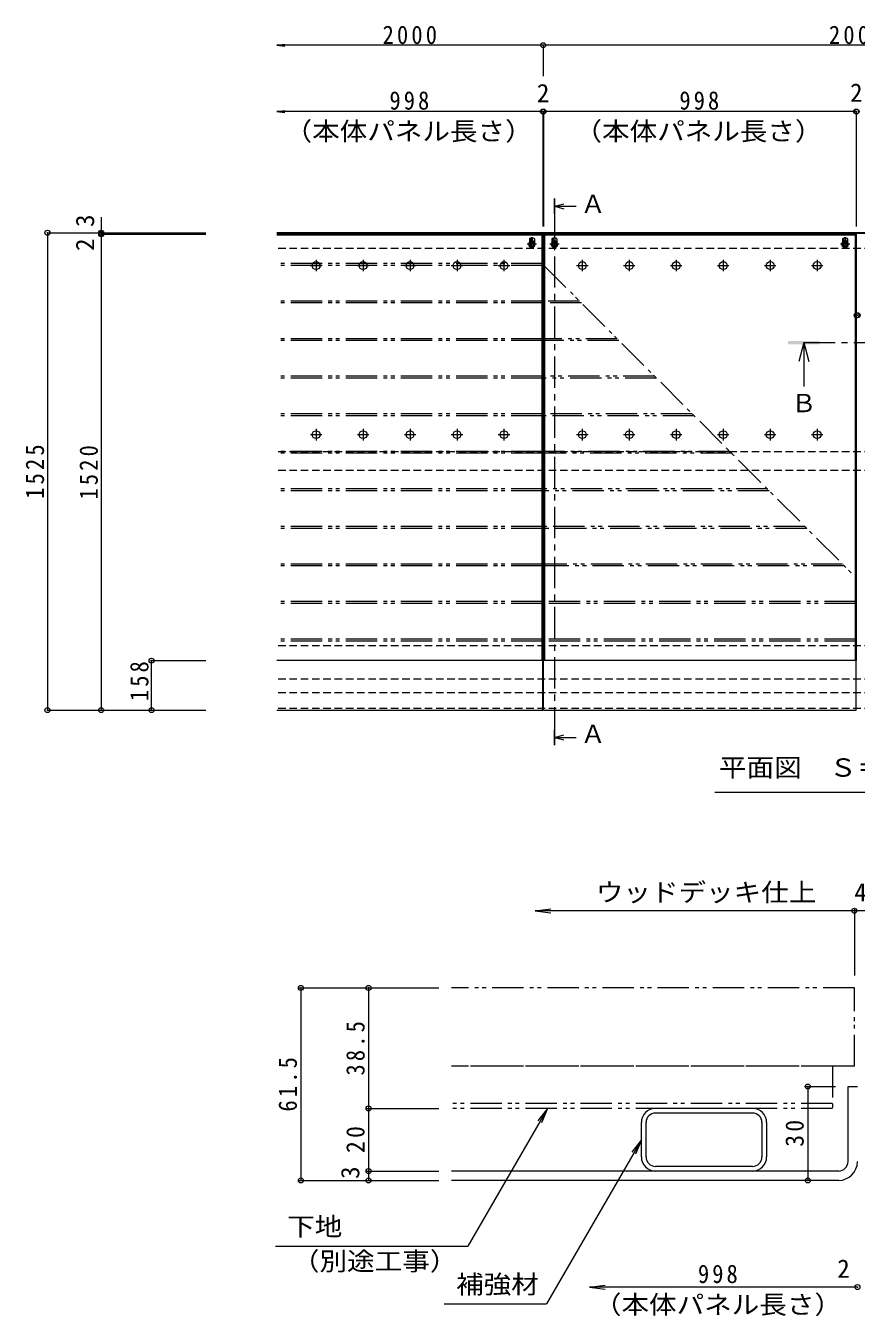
# Model space of a CAD drawing. Units: millimetres on the paper, with parts at other scales. Extents: x -259 to 271, y -195 to 192.
# Drawn here: x -215.7 to -83.1, y -13.9 to 192.1 of the extents above; entities that cross this region are included whole.
import ezdxf
from ezdxf.enums import TextEntityAlignment as Align

# ---------------------------------------------------------------- set-up
doc = ezdxf.new("R2010")
doc.units = ezdxf.units.MM
doc.header["$PDMODE"] = 32
doc.header["$PDSIZE"] = 0.8
for name, pattern in [('CHAIN1', [8, 5, -1, 1, -1]), ('DASHED1', [1.8, 1.2, -0.6]), ('DOUBLE_CHAIN1', [8.8, 5, -1, 0.6, -0.6, 0.6, -1])]:
    doc.linetypes.add(name, pattern=pattern)
for name, color, linetype, lineweight in [('3-1_4-3', 2, 'Continuous', 9), ('3-2_45-102', 3, 'Continuous', 9), ('3-4_45-910', 7, 'Continuous', 9), ('3-5_56-102', 7, 'Continuous', 9), ('3-8__J_POINT', 1, 'DOUBLE_CHAIN1', 5), ('E-2', 3, 'Continuous', 9), ('E-4', 7, 'Continuous', 9), ('E-5', 7, 'Continuous', 9), ('E-7', 5, 'Continuous', 5), ('E-8', 1, 'DOUBLE_CHAIN1', 5), ('E-9', 6, 'DOUBLE_CHAIN1', 5)]:
    doc.layers.add(name, color=color, linetype=linetype, lineweight=lineweight)
doc.styles.add('ＭＳ ゴシック', font='')
doc.styles.get('ＭＳ ゴシック').set_extended_font_data('MS Gothic')

msp = doc.modelspace()

# ---------------------------------------------------------------- linework, layer by layer
at = {"layer": '3-1_4-3'}
for p, q in [((9.418, 159.107), (-175.582, 159.107)), ((9.418, 158.957), (-175.582, 158.957))]:
    msp.add_line(p, q, dxfattribs=at)
at = {"layer": '3-1_4-3', "linetype": 'CHAIN1'}
for p, q in [((-134.131, 157.257), (-135.612, 157.257)), ((-134.882, 156.532), (-134.882, 157.903)), ((-130.531, 157.257), (-132.012, 157.257)), ((-131.282, 156.532), (-131.282, 157.903)), ((-84.131, 157.257), (-85.612, 157.257)), ((-84.882, 156.532), (-84.882, 157.903))]:
    msp.add_line(p, q, dxfattribs=at)
at = {"layer": '3-1_4-3', "color": 6, "linetype": 'DASHED1', "lineweight": 5}
for p, q in [((-134.757, 158.287), (-135.007, 158.287)), ((-135.007, 157.557), (-135.007, 157.731)), ((-134.757, 157.557), (-135.007, 157.557)), ((-134.757, 157.557), (-134.757, 157.731)), ((-131.157, 158.287), (-131.407, 158.287)), ((-131.407, 157.557), (-131.407, 157.731)), ((-131.157, 157.557), (-131.407, 157.557)), ((-131.157, 157.557), (-131.157, 157.731)), ((-84.757, 158.287), (-85.007, 158.287)), ((-85.007, 157.557), (-85.007, 157.731)), ((-84.757, 157.557), (-85.007, 157.557)), ((-84.757, 157.557), (-84.757, 157.731))]:
    msp.add_line(p, q, dxfattribs=at)
at = {"layer": '3-1_4-3', "color": 6, "lineweight": 5}
for p, q in [((-135.007, 157.731), (-135.007, 158.287)), ((-134.757, 157.731), (-134.757, 158.287)), ((-131.407, 157.731), (-131.407, 158.287)), ((-131.157, 157.731), (-131.157, 158.287)), ((-85.007, 157.731), (-85.007, 158.287)), ((-84.757, 157.731), (-84.757, 158.287))]:
    msp.add_line(p, q, dxfattribs=at)
at = {"layer": '3-1_4-3', "linetype": 'DASHED1'}
for p, q in [((9.418, 156.607), (-175.582, 156.607)), ((9.418, 124.107), (-175.582, 124.107)), ((9.418, 121.107), (-175.582, 121.107)), ((9.418, 93.107), (-175.582, 93.107)), ((9.418, 87.813), (-175.582, 87.813)), ((9.418, 85.608), (-175.582, 85.608)), ((9.418, 83.108), (-175.582, 83.108))]:
    msp.add_line(p, q, dxfattribs=at)
at = {"layer": '3-1_4-3'}
for points in [[(-135.156, 156.783), (-134.608, 156.783), (-134.334, 157.257), (-134.608, 157.731), (-135.156, 157.731), (-135.429, 157.257)], [(-131.556, 156.783), (-131.008, 156.783), (-130.734, 157.257), (-131.008, 157.731), (-131.556, 157.731), (-131.829, 157.257)], [(-85.156, 156.783), (-84.608, 156.783), (-84.334, 157.257), (-84.608, 157.731), (-85.156, 157.731), (-85.429, 157.257)]]:
    msp.add_lwpolyline(points, close=True, dxfattribs=at)
for centre, radius in [((-134.882, 157.257), 0.474), ((-134.882, 157.257), 0.343), ((-134.882, 157.257), 0.3), ((-131.282, 157.257), 0.474), ((-131.282, 157.257), 0.343), ((-131.282, 157.257), 0.3), ((-84.882, 157.257), 0.474), ((-84.882, 157.257), 0.343), ((-84.882, 157.257), 0.3)]:
    msp.add_circle(centre, radius, dxfattribs=at)
at = {"layer": '3-2_45-102'}
for p, q in [((-133.132, 158.857), (-175.582, 158.857)), ((-133.132, 158.707), (-175.582, 158.707)), ((-133.282, 158.707), (-133.282, 90.757)), ((-133.132, 158.857), (-133.132, 90.757)), ((-83.132, 158.707), (-133.032, 158.707)), ((-132.882, 158.707), (-132.882, 90.757)), ((-83.282, 158.707), (-83.282, 90.757)), ((-83.132, 158.857), (-83.132, 90.757)), ((-135.282, 158.111), (-135.282, 157.513)), ((-134.482, 158.108), (-134.482, 157.513)), ((-131.682, 158.111), (-131.682, 157.513)), ((-130.882, 158.108), (-130.882, 157.513)), ((-85.282, 158.111), (-85.282, 157.513)), ((-84.482, 158.108), (-84.482, 157.513))]:
    msp.add_line(p, q, dxfattribs=at)
at = {"layer": '3-2_45-102', "linetype": 'DASHED1'}
for p, q in [((-135.282, 157.513), (-135.282, 157.212)), ((-134.482, 157.513), (-134.482, 157.212)), ((-131.682, 157.513), (-131.682, 157.212)), ((-130.882, 157.513), (-130.882, 157.212)), ((-85.282, 157.513), (-85.282, 157.212)), ((-84.482, 157.513), (-84.482, 157.212))]:
    msp.add_line(p, q, dxfattribs=at)
at = {"layer": '3-2_45-102', "linetype": 'CHAIN1'}
for p, q in [((-169.332, 154.769), (-169.332, 152.946)), ((-161.832, 154.769), (-161.832, 152.946)), ((-154.332, 154.769), (-154.332, 152.946)), ((-146.832, 154.769), (-146.832, 152.946)), ((-139.332, 154.769), (-139.332, 152.946)), ((-126.832, 154.769), (-126.832, 152.946)), ((-119.332, 154.769), (-119.332, 152.946)), ((-111.832, 154.769), (-111.832, 152.946)), ((-104.332, 154.769), (-104.332, 152.946)), ((-96.832, 154.769), (-96.832, 152.946)), ((-89.332, 154.769), (-89.332, 152.946)), ((-170.243, 153.857), (-168.42, 153.857)), ((-162.743, 153.857), (-160.92, 153.857)), ((-155.243, 153.857), (-153.42, 153.857)), ((-147.743, 153.857), (-145.92, 153.857)), ((-140.243, 153.857), (-138.42, 153.857)), ((-127.743, 153.857), (-125.92, 153.857)), ((-120.243, 153.857), (-118.42, 153.857)), ((-112.743, 153.857), (-110.92, 153.857)), ((-105.243, 153.857), (-103.42, 153.857)), ((-97.743, 153.857), (-95.92, 153.857)), ((-90.243, 153.857), (-88.42, 153.857)), ((-170.243, 126.857), (-168.42, 126.857)), ((-169.332, 127.769), (-169.332, 125.946)), ((-162.743, 126.857), (-160.92, 126.857)), ((-161.832, 127.769), (-161.832, 125.946)), ((-155.243, 126.857), (-153.42, 126.857)), ((-154.332, 127.769), (-154.332, 125.946)), ((-147.743, 126.857), (-145.92, 126.857)), ((-146.832, 127.769), (-146.832, 125.946)), ((-140.243, 126.857), (-138.42, 126.857)), ((-139.332, 127.769), (-139.332, 125.946)), ((-127.743, 126.857), (-125.92, 126.857)), ((-126.832, 127.769), (-126.832, 125.946)), ((-120.243, 126.857), (-118.42, 126.857)), ((-119.332, 127.769), (-119.332, 125.946)), ((-112.743, 126.857), (-110.92, 126.857)), ((-111.832, 127.769), (-111.832, 125.946)), ((-105.243, 126.857), (-103.42, 126.857)), ((-104.332, 127.769), (-104.332, 125.946)), ((-97.743, 126.857), (-95.92, 126.857)), ((-96.832, 127.769), (-96.832, 125.946)), ((-90.243, 126.857), (-88.42, 126.857)), ((-89.332, 127.769), (-89.332, 125.946))]:
    msp.add_line(p, q, dxfattribs=at)
at = {"layer": '3-2_45-102', "color": 4}
for p, q in [((-133.132, 90.757), (-175.582, 90.757)), ((-133.132, 82.857), (-133.132, 90.757)), ((-133.032, 82.857), (-133.032, 90.757)), ((-175.582, 82.857), (-133.132, 82.857)), ((-133.032, 82.857), (-83.132, 82.857))]:
    msp.add_line(p, q, dxfattribs=at)
at = {"layer": '3-2_45-102'}
msp.add_lwpolyline([(-83.132, 158.857), (-133.032, 158.857), (-133.032, 90.757)], dxfattribs=at)
at = {"layer": '3-2_45-102', "color": 4}
msp.add_lwpolyline([(-83.132, 82.857), (-83.132, 90.757), (-133.032, 90.757)], dxfattribs=at)
at = {"layer": '3-2_45-102'}
for centre in [(-169.332, 153.857), (-161.832, 153.857), (-154.332, 153.857), (-146.832, 153.857), (-139.332, 153.857), (-126.832, 153.857), (-119.332, 153.857), (-111.832, 153.857), (-104.332, 153.857), (-96.832, 153.857), (-89.332, 153.857), (-169.332, 126.857), (-161.832, 126.857), (-154.332, 126.857), (-146.832, 126.857), (-139.332, 126.857), (-126.832, 126.857), (-119.332, 126.857), (-111.832, 126.857), (-104.332, 126.857), (-96.832, 126.857), (-89.332, 126.857)]:
    msp.add_circle(centre, 0.625, dxfattribs=at)
for centre, radius, start, end in [((-135.182, 158.111), 0.1, 106.4784, 180), ((-134.887, 157.113), 1.14, 72.94622, 106.4784), ((-134.582, 158.108), 0.1, 0, 72.94622), ((-131.582, 158.111), 0.1, 106.4784, 180), ((-131.287, 157.113), 1.14, 72.94622, 106.4784), ((-130.982, 158.108), 0.1, 0, 72.94622), ((-85.182, 158.111), 0.1, 106.4784, 180), ((-84.887, 157.113), 1.14, 72.94622, 106.4784), ((-84.582, 158.108), 0.1, 0, 72.94622)]:
    msp.add_arc(centre, radius, start, end, dxfattribs=at)
at = {"layer": '3-2_45-102', "linetype": 'DASHED1'}
for centre in [(-134.882, 157.212), (-131.282, 157.212), (-84.882, 157.212)]:
    msp.add_arc(centre, 0.4, 180, 0, dxfattribs=at)
at = {"layer": '3-4_45-910'}
for p, q in [((-175.582, 189.049), (-174.342, 189.212)), ((-175.582, 189.049), (-174.342, 188.886)), ((-133.082, 189.049), (-175.582, 189.049)), ((-133.082, 189.049), (-133.082, 184.122)), ((-33.082, 189.049), (-133.082, 189.049)), ((-175.582, 178.46), (-174.342, 178.623)), ((-175.582, 178.46), (-174.342, 178.297)), ((-133.132, 178.46), (-175.582, 178.46)), ((-133.132, 178.46), (-133.132, 160.107)), ((-133.032, 178.46), (-133.132, 178.46)), ((-133.032, 178.46), (-133.032, 160.107)), ((-83.132, 178.46), (-133.032, 178.46)), ((-83.132, 178.46), (-83.132, 160.107)), ((-83.032, 178.46), (-83.132, 178.46)), ((-203.637, 161.568), (-203.637, 158.957)), ((-212.223, 159.107), (-186.914, 159.107)), ((-212.223, 159.107), (-212.223, 82.857)), ((-203.637, 158.957), (-203.637, 158.857)), ((-203.637, 158.957), (-186.914, 158.957)), ((-203.637, 158.857), (-186.914, 158.857)), ((-203.637, 158.857), (-203.637, 82.857)), ((-195.743, 90.757), (-186.914, 90.757)), ((-195.593, 90.757), (-186.914, 90.757)), ((-195.593, 82.857), (-195.593, 90.757)), ((-212.223, 82.857), (-186.914, 82.857)), ((-203.637, 82.857), (-186.914, 82.857))]:
    msp.add_line(p, q, dxfattribs=at)
for p in [(-133.082, 189.049), (-133.132, 178.46), (-133.032, 178.46), (-83.132, 178.46), (-83.032, 178.46), (-212.223, 159.107), (-203.637, 159.107), (-203.637, 158.957), (-203.637, 158.857), (-83.032, 145.914), (-82.882, 145.914), (-195.593, 90.757), (-212.223, 82.857), (-203.637, 82.857), (-195.593, 82.857)]:
    msp.add_point(p, dxfattribs=at)
at = {"layer": '3-5_56-102', "color": 4}
for p, q in [((-131.287, 163.331), (-129.787, 163.731)), ((-131.287, 163.331), (-129.787, 162.931)), ((-131.287, 163.331), (-127.787, 163.331)), ((-91.47, 141.552), (-92.27, 138.552)), ((-91.47, 141.552), (-91.47, 134.552)), ((-91.47, 141.552), (-90.67, 138.552)), ((-131.287, 78.502), (-129.787, 78.902)), ((-131.287, 78.502), (-127.787, 78.502)), ((-131.287, 78.502), (-129.787, 78.102))]:
    msp.add_line(p, q, dxfattribs=at)
at = {"layer": '3-5_56-102', "color": 4, "linetype": 'CHAIN1'}
for p, q in [((-131.287, 163.331), (-131.287, 78.502)), ((-91.47, 141.552), (-74.693, 141.552))]:
    msp.add_line(p, q, dxfattribs=at)
at = {"layer": '3-5_56-102'}
msp.add_line((-105.661, 69.772), (-60.502, 69.772), dxfattribs=at)
at = {"layer": '3-5_56-102', "color": 4}
for points in [[(-131.412, 162.081), (-131.162, 162.081), (-131.412, 164.581), (-131.162, 164.581)], [(-93.97, 141.302), (-88.97, 141.302), (-93.97, 141.802), (-88.97, 141.802)], [(-131.412, 77.252), (-131.162, 77.252), (-131.412, 79.752), (-131.162, 79.752)]]:
    msp.add_solid(points, dxfattribs=at)
at = {"layer": '3-8__J_POINT'}
for p, q in [((-133.182, 158.807), (-175.582, 158.807)), ((-133.182, 158.807), (-133.182, 154.182)), ((-132.982, 158.857), (-132.982, 154.182)), ((-83.182, 158.807), (-132.982, 158.807)), ((-133.182, 154.182), (-175.582, 154.182)), ((-133.182, 153.882), (-175.582, 153.882)), ((-133.182, 153.882), (-133.182, 148.182)), ((-132.982, 153.882), (-132.982, 148.182)), ((-132.982, 153.882), (-83.182, 104.082)), ((-133.182, 148.182), (-175.582, 148.182)), ((-133.182, 147.882), (-175.582, 147.882)), ((-133.182, 147.882), (-133.182, 142.182)), ((-127.282, 148.182), (-132.982, 148.182)), ((-132.982, 147.882), (-132.982, 142.182)), ((-126.982, 147.882), (-132.982, 147.882)), ((-133.182, 142.182), (-175.582, 142.182)), ((-133.182, 141.882), (-175.582, 141.882)), ((-133.182, 141.882), (-133.182, 136.182)), ((-121.282, 142.182), (-132.982, 142.182)), ((-132.982, 141.882), (-132.982, 136.182)), ((-120.982, 141.882), (-132.982, 141.882)), ((-133.182, 136.182), (-175.582, 136.182)), ((-115.282, 136.182), (-132.982, 136.182)), ((-133.182, 135.882), (-175.582, 135.882)), ((-133.182, 135.882), (-133.182, 124.182)), ((-132.982, 135.882), (-132.982, 130.182)), ((-114.982, 135.882), (-132.982, 135.882)), ((-133.182, 130.182), (-175.582, 130.182)), ((-133.182, 129.882), (-175.582, 129.882)), ((-109.282, 130.182), (-132.982, 130.182)), ((-132.982, 129.882), (-132.982, 124.182)), ((-108.982, 129.882), (-132.982, 129.882)), ((-133.182, 124.182), (-175.582, 124.182)), ((-133.182, 123.882), (-175.582, 123.882)), ((-133.182, 123.882), (-133.182, 118.182)), ((-103.282, 124.182), (-132.982, 124.182)), ((-132.982, 123.882), (-132.982, 118.182)), ((-102.982, 123.882), (-132.982, 123.882)), ((-133.182, 118.182), (-175.582, 118.182)), ((-133.182, 117.882), (-175.582, 117.882)), ((-133.182, 117.882), (-133.182, 112.182)), ((-97.282, 118.182), (-132.982, 118.182)), ((-132.982, 117.882), (-132.982, 112.182)), ((-96.982, 117.882), (-132.982, 117.882)), ((-133.182, 112.182), (-175.582, 112.182)), ((-133.182, 111.882), (-175.582, 111.882)), ((-133.182, 111.882), (-133.182, 106.182)), ((-91.282, 112.182), (-132.982, 112.182)), ((-132.982, 111.882), (-132.982, 106.182)), ((-90.982, 111.882), (-132.982, 111.882)), ((-133.182, 106.182), (-175.582, 106.182)), ((-133.182, 105.882), (-175.582, 105.882)), ((-133.182, 105.882), (-133.182, 100.182)), ((-85.282, 106.182), (-132.982, 106.182)), ((-132.982, 105.882), (-132.982, 100.182)), ((-84.982, 105.882), (-132.982, 105.882)), ((-83.182, 104.082), (-83.182, 100.182)), ((-133.182, 100.182), (-175.582, 100.182)), ((-133.182, 99.882), (-175.582, 99.882)), ((-133.182, 99.882), (-133.182, 94.182)), ((-83.182, 100.182), (-132.982, 100.182)), ((-83.182, 99.882), (-132.982, 99.882)), ((-132.982, 99.882), (-132.982, 94.182)), ((-83.182, 99.882), (-83.182, 94.182)), ((-133.182, 94.182), (-175.582, 94.182)), ((-133.182, 93.882), (-175.582, 93.882)), ((-133.182, 93.882), (-133.182, 90.757)), ((-83.182, 94.182), (-132.982, 94.182)), ((-83.182, 93.882), (-132.982, 93.882)), ((-132.982, 93.882), (-132.982, 90.757)), ((-83.182, 93.882), (-83.182, 90.757))]:
    msp.add_line(p, q, dxfattribs=at)
at = {"layer": 'E-2'}
for p, q in [((-84.402, 10.744), (-84.402, 22.744)), ((-84.402, 22.744), (-82.902, 22.744)), ((-85.902, 9.244), (-147.713, 9.244)), ((-85.902, 7.744), (-147.713, 7.744))]:
    msp.add_line(p, q, dxfattribs=at)
for radius in [1.5, 3]:
    msp.add_arc((-85.902, 10.744), radius, 270, 0, dxfattribs=at)
at = {"layer": 'E-4'}
for p, q in [((-134.335, 50.817), (-131.857, 51.143)), ((-83.402, 50.817), (-134.335, 50.817)), ((-134.335, 50.817), (-131.857, 50.491)), ((-83.402, 51.117), (-83.402, 40.494)), ((-81.402, 50.817), (-83.402, 50.817)), ((-172.054, 38.494), (-149.713, 38.494)), ((-171.754, 38.494), (-171.754, 7.744)), ((-160.949, 38.494), (-160.949, 19.244)), ((-91.142, 22.744), (-86.402, 22.744)), ((-90.842, 22.744), (-90.842, 7.744)), ((-161.249, 19.244), (-149.713, 19.244)), ((-160.949, 19.244), (-160.949, 9.244)), ((-161.249, 9.244), (-149.713, 9.244)), ((-160.949, 9.244), (-160.949, 7.744)), ((-172.054, 7.744), (-149.713, 7.744)), ((-125.682, -9.286), (-123.203, -8.96)), ((-82.902, -9.286), (-125.682, -9.286)), ((-125.682, -9.286), (-123.203, -9.612))]:
    msp.add_line(p, q, dxfattribs=at)
for p in [(-83.402, 50.817), (-171.754, 38.494), (-160.949, 38.494), (-90.842, 22.744), (-160.949, 19.244), (-160.949, 9.244), (-171.754, 7.744), (-160.949, 7.744), (-90.842, 7.744), (-82.902, -9.286)]:
    msp.add_point(p, dxfattribs=at)
at = {"layer": 'E-5'}
for p, q in [((-132.405, 19.244), (-145.092, -2.731)), ((-132.405, 19.244), (-133.926, 17.261)), ((-132.405, 19.244), (-133.361, 16.935)), ((-117.402, 14.244), (-132.528, -11.956)), ((-117.402, 14.244), (-118.924, 12.261)), ((-117.402, 14.244), (-118.359, 11.935)), ((-175.833, -2.731), (-145.092, -2.731)), ((-148.867, -11.956), (-132.528, -11.956))]:
    msp.add_line(p, q, dxfattribs=at)
at = {"layer": 'E-7'}
for p, q in [((-99.652, 19.244), (-115.152, 19.244)), ((-117.402, 11.494), (-117.402, 16.994)), ((-116.652, 11.494), (-116.652, 16.994)), ((-99.652, 18.494), (-115.152, 18.494)), ((-98.152, 16.994), (-98.152, 11.494)), ((-97.402, 16.994), (-97.402, 11.494)), ((-99.652, 9.994), (-115.152, 9.994)), ((-99.652, 9.244), (-115.152, 9.244))]:
    msp.add_line(p, q, dxfattribs=at)
for centre, radius, start, end in [((-115.152, 16.994), 2.25, 90, 180), ((-99.652, 16.994), 2.25, 0, 90), ((-115.152, 16.994), 1.5, 90, 180), ((-99.652, 16.994), 1.5, 0, 90), ((-115.152, 11.494), 2.25, 180, 270), ((-115.152, 11.494), 1.5, 180, 270), ((-99.652, 11.494), 1.5, 270, 0), ((-99.652, 11.494), 2.25, 270, 0)]:
    msp.add_arc(centre, radius, start, end, dxfattribs=at)
at = {"layer": 'E-8'}
for p, q in [((-83.402, 38.494), (-147.713, 38.494)), ((-83.402, 25.994), (-83.402, 38.494)), ((-83.402, 25.994), (-147.713, 25.994))]:
    msp.add_line(p, q, dxfattribs=at)
at = {"layer": 'E-9'}
for p, q in [((-86.902, 25.994), (-147.713, 25.994)), ((-86.902, 25.994), (-86.902, 19.244)), ((-86.902, 20.044), (-147.713, 20.044)), ((-86.902, 19.244), (-147.713, 19.244))]:
    msp.add_line(p, q, dxfattribs=at)

# ---------------------------------------------------------------- texts
at = {"layer": '3-4_45-910', "color": 2, "style": 'ＭＳ ゴシック'}
for p in [(-134.082, 179.06), (-84.082, 179.13)]:
    msp.add_text('2', height=2.933, dxfattribs=at).set_placement(p, align=Align.BOTTOM_LEFT)
for s, p in [('3', (-203.887, 160.024)), ('2', (-203.887, 156.193))]:
    msp.add_text(s, height=2.933, rotation=90, dxfattribs=at).set_placement(p, align=Align.BOTTOM_LEFT)
at = {"layer": '3-4_45-910', "color": 2, "char_height": 2.933, "attachment_point": 7, "style": 'ＭＳ ゴシック'}
for s, insert in [('\\T1.28;\\W0.9;2000', (-158.719, 189.201)), ('\\T1.28;\\W0.9;2000', (-87.457, 189.201)), ('\\T1.27;\\W0.9;998', (-157.619, 178.722)), ('\\T1.27;\\W0.9;998', (-111.332, 178.722))]:
    msp.add_mtext(s, dxfattribs=dict(at, insert=insert))
at = {"layer": '3-4_45-910', "color": 2, "char_height": 2.933, "attachment_point": 7, "rotation": 90, "style": 'ＭＳ ゴシック'}
for s, insert in [('\\T1.28;\\W0.9;1525', (-212.723, 116.607)), ('\\T1.28;\\W0.9;1520', (-204.137, 116.482)), ('\\T1.27;\\W0.9;158', (-196.049, 84.307))]:
    msp.add_mtext(s, dxfattribs=dict(at, insert=insert))
at = {"layer": '3-5_56-102', "color": 2, "style": 'ＭＳ ゴシック', "width": 1.1}
for s, p in [('（本体パネル長さ）', (-174.357, 172.967)), ('（本体パネル長さ）', (-128.082, 172.967)), ('平面図\u3000Ｓ＝１：２０', (-105.015, 71.344))]:
    msp.add_text(s, height=2.933, dxfattribs=at).set_placement(p, align=Align.BOTTOM_LEFT)
at = {"layer": '3-5_56-102', "color": 2, "style": 'ＭＳ ゴシック'}
for s, p in [('Ａ', (-127.112, 161.364)), ('Ｂ', (-93.47, 129.552)), ('Ａ', (-127.112, 76.719))]:
    msp.add_text(s, height=2.933, dxfattribs=at).set_placement(p, align=Align.BOTTOM_LEFT)
at = {"layer": 'E-4', "color": 2, "style": 'ＭＳ ゴシック', "width": 1.1}
for s, p in [('ウッドデッキ仕上', (-124.675, 51.417)), ('（本体パネル長さ）', (-124.979, -14.433))]:
    msp.add_text(s, height=2.933, dxfattribs=at).set_placement(p, align=Align.BOTTOM_LEFT)
at = {"layer": 'E-4', "color": 2, "style": 'ＭＳ ゴシック'}
for s, p in [('4', (-83.402, 51.417)), ('2', (-86.13, -8.686))]:
    msp.add_text(s, height=2.933, dxfattribs=at).set_placement(p, align=Align.BOTTOM_LEFT)
msp.add_text('3', height=2.933, rotation=90, dxfattribs=at).set_placement((-161.549, 7.989), align=Align.BOTTOM_LEFT)
at = {"layer": 'E-4', "color": 2, "char_height": 2.933, "attachment_point": 7, "rotation": 90, "style": 'ＭＳ ゴシック'}
for s, insert in [('\\T1.28;\\W0.9;38.5', (-161.549, 24.494)), ('\\T1.28;\\W0.9;61.5', (-172.354, 18.744)), ('\\T1.27;\\W0.95;30', (-91.442, 13.119)), ('\\T1.27;\\W0.95;20', (-161.549, 12.119))]:
    msp.add_mtext(s, dxfattribs=dict(at, insert=insert))
at = {"layer": 'E-4', "color": 2, "insert": (-108.37, -8.686), "char_height": 2.933, "attachment_point": 7, "style": 'ＭＳ ゴシック'}
msp.add_mtext('\\T1.27;\\W0.9;998', dxfattribs=at)
at = {"layer": 'E-5', "color": 2, "style": 'ＭＳ ゴシック', "width": 1.1}
for s, p in [('下地', (-173.948, -1.97)), ('（別途工事）', (-173.181, -7.5)), ('補強材', (-146.982, -11.195))]:
    msp.add_text(s, height=2.933, dxfattribs=at).set_placement(p, align=Align.BOTTOM_LEFT)

doc.saveas('drawing.dxf')
